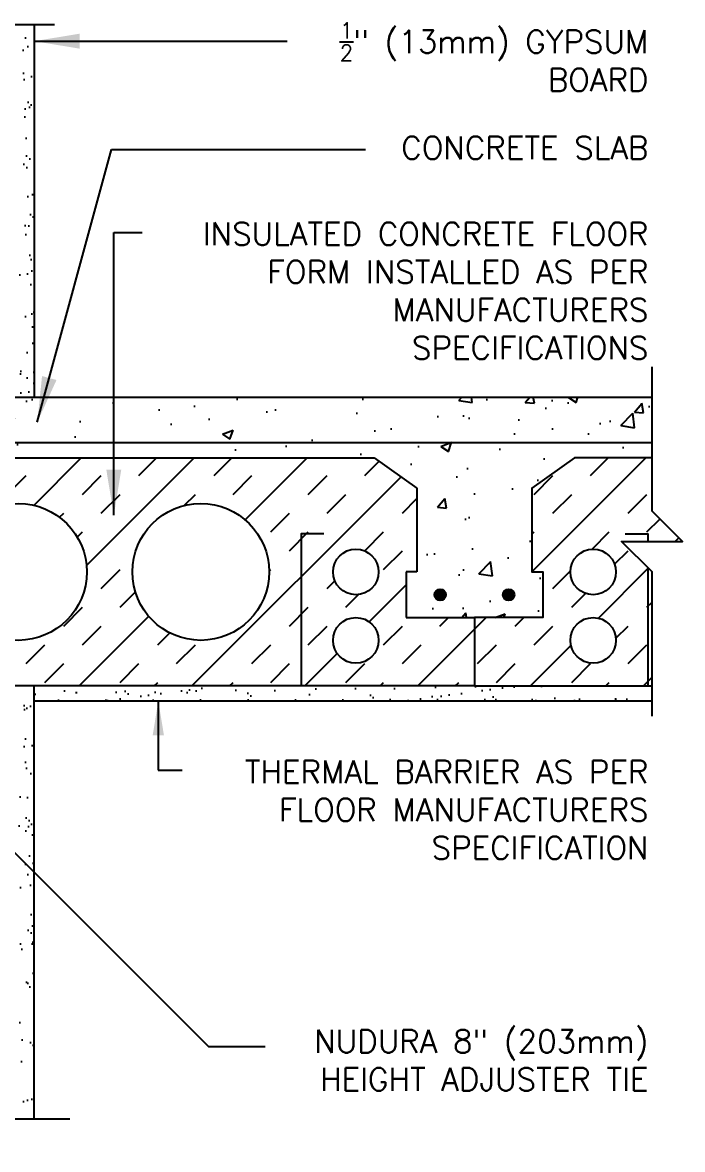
# Model space of a CAD drawing. Header units: inches. Extents: x 228.7 to 285.6, y 34.3 to 99.9.
# Drawn here: x 263.91 to 285.61, y 61.9 to 98.98 of the extents above; entities that cross this region are included whole.
import ezdxf

# ---------------------------------------------------------------- set-up
doc = ezdxf.new("R2010")
doc.units = ezdxf.units.IN
doc.header["$MEASUREMENT"] = 0
for name, color, linetype in [('HATCH', 12, 'Continuous'), ('line25', 2, 'Continuous'), ('LINE3', 3, 'Continuous'), ('LINE9', 9, 'Continuous'), ('TEXT', 4, 'Continuous')]:
    doc.layers.add(name, color=color, linetype=linetype)
doc.styles.add('DIM', font='romans.shx', dxfattribs={"width": 0.7})
doc.styles.add('ROMANS', font='romans.shx', dxfattribs={"height": 0.75})
doc.styles.get("Standard").update_dxf_attribs({"font": 'romans.shx', "height": 0.75})
doc.linetypes.add('STEEL', pattern='A,0.5,-0.2,["X",Standard,S=0.1,R=0,X=-0.1,Y=-0.05],-0.1', length=0.8)
doc.dimstyles.new('ext_12', dxfattribs={"dimscale": 12, "dimtxt": 0.09375, "dimasz": 0.09375, "dimexe": 0.09375, "dimexo": 0.0625, "dimgap": 0.0625, "dimtad": 1, "dimdec": 1, "dimzin": 2, "dimdsep": 46, "dimlunit": 4, "dimtxsty": 'DIM', "dimcen": 0.09, "dimdle": 0.09375, "dimclrt": 4, "dimadec": 0, "dimazin": 0, "dimtfac": 1, "dimtdec": 1, "dimtmove": 2, "dimatfit": 3, "dimfxl": 1, "dimfrac": 2, "dimtolj": 1, "dimtzin": 0, "dimarcsym": 0})
doc.dimstyles.new('ext_8', dxfattribs={"dimscale": 8, "dimtxt": 0.09375, "dimasz": 0.09375, "dimexe": 0.09375, "dimexo": 0.0625, "dimgap": 0.0625, "dimtad": 1, "dimdec": 1, "dimzin": 3, "dimdsep": 46, "dimlunit": 4, "dimtxsty": 'DIM', "dimcen": 0.09, "dimdle": 0.09375, "dimclrt": 4, "dimadec": 0, "dimazin": 0, "dimtfac": 1, "dimtdec": 1, "dimtmove": 2, "dimatfit": 3, "dimfxl": 1, "dimfrac": 2, "dimtolj": 1, "dimtzin": 0, "dimarcsym": 0})
pattern_1 = [(37.5, (66.0314, -55.7575), (-0.0314967, 0.963412), [0, -0.76, 0, -0.85, 0, -0.8125]), (7.5, (66.0314, -55.7575), (0.8848884, 1.411073), [0, -0.41, 0, -0.685, 0, -0.2625]), (327.5, (65.4164, -55.7575), (1.557071, 0.0028295), [0, -0.25, 0, -0.9, 0, -1.175]), (317.5, (65.4164, -55.7575), (1.503063, 0.438838), [0, -0.125, 0, -0.59, 0, -0.675])]

msp = doc.modelspace()

# ---------------------------------------------------------------- hatches: boundary and pattern name
at = {"layer": 'HATCH'}
h = msp.add_hatch(dxfattribs=at)
h.set_pattern_fill('AR-SAND', color=256, scale=0.5, style=0)
h.set_pattern_definition(pattern_1)
h.paths.add_polyline_path([(264.289, 98.902), (263.789, 98.902), (263.789, 89.902), (263.789, 86.652), (264.289, 86.652)])
h = msp.add_hatch(dxfattribs=at)
h.set_pattern_fill('AR-CONC', color=256, scale=0.5)
h.set_pattern_definition([(50, (0, 0), (3.5863, -0.31376), [0.375, -4.125]), (355, (0, 0), (-0.693757, 3.76096), [0.3, -3.3]), (100.4514, (0.299, -0.026), (2.892544, 3.4472), [0.3187, -3.50571]), (46.1842, (0, 1), (5.336207, -0.827596), [0.5625, -6.1875]), (96.6356, (0.4447, 0.931), (4.67331, 4.87059), [0.47805, -5.25857]), (351.1842, (0, 1), (4.67331, 4.87059), [0.45, -4.95]), (21, (0.5, 0.75), (2.984535, -2.013094), [0.375, -4.125]), (326, (0.5, 0.75), (1.216577, 3.62575), [0.3, -3.3]), (71.4514, (0.7487, 0.5822), (4.20111, 1.612656), [0.3187, -3.50571]), (37.5, (0, 0), (0.0607993, 1.664469), [0, -3.26, 0, -3.35, 0, -3.3125]), (7.5, (0, 0), (1.315348, 1.972059), [0, -1.91, 0, -3.185, 0, -1.2625]), (327.5, (-1.115, 0), (2.669112, -0.1127744), [0, -1.25, 0, -3.9, 0, -5.175]), (317.5, (-1.615, 0), (2.91593, 0.500525), [0, -1.625, 0, -2.59, 0, -3.675])])
h.paths.add_polyline_path([(261.164, 82.652), (263.164, 84.652), (275.473, 84.652), (276.877, 83.662), (276.877, 80.902), (276.517, 80.902), (276.517, 79.402), (278.767, 79.402), (281.017, 79.402), (281.017, 80.902), (280.65, 80.902), (280.657, 80.91), (280.657, 83.662), (282.061, 84.652), (284.607, 84.652), (284.607, 86.652), (261.164, 86.652), (261.164, 86.431), (261.084, 86.351), (260.994, 86.351), (260.964, 86.381), (260.814, 86.381, -0.414214), (260.764, 86.431), (260.664, 86.431), (260.664, 86.813, 0.246002), (260.356, 86.652, 0.520567), (260.05, 86.652, 0.520567), (259.63, 86.652, 0.48966), (259.164, 86.652, 0.48966), (258.698, 86.652, 0.520567), (258.278, 86.652, 0.520567), (257.973, 86.652, 0.520567), (257.351, 86.652, 0.520567), (257.06, 86.652, 0.520567), (256.605, 86.652, 0.520567), (256.377, 86.652, 0.520567), (255.822, 86.652, 0.520567), (255.276, 86.652, 0.520567), (254.93, 86.652, 0.520567), (254.73, 86.652, 0.520567), (254.275, 86.652, 0.520567), (253.784, 86.652, 0.174031), (253.664, 86.737), (253.664, 86.431), (253.564, 86.431, -0.414214), (253.514, 86.381), (253.364, 86.381), (253.334, 86.351), (253.244, 86.351), (253.164, 86.431), (253.164, 86.652), (229.722, 86.652), (229.722, 84.652), (232.267, 84.652), (233.671, 83.662), (233.671, 80.902), (233.311, 80.902), (233.311, 79.402), (235.561, 79.402), (237.811, 79.402), (237.811, 80.902), (237.451, 80.902), (237.451, 83.662), (238.855, 84.652), (251.164, 84.652), (253.164, 82.652), (253.164, 77.159, -0.540212), (253.429, 77.157, -0.520567), (253.784, 77.157, -0.520567), (254.275, 77.157, -0.520567), (254.73, 77.157, -0.520567), (254.93, 77.157, -0.520567), (255.276, 77.157, -0.520567), (255.822, 77.157, -0.520567), (256.377, 77.157, -0.520567), (256.605, 77.157, -0.520567), (257.06, 77.157, -0.520567), (257.351, 77.157, -0.520567), (257.973, 77.157, -0.520567), (258.278, 77.157, -0.520567), (258.698, 77.157, -0.48966), (259.164, 77.157, -0.48966), (259.63, 77.157, -0.520567), (260.05, 77.157, -0.520567), (260.356, 77.157, -0.520567), (260.977, 77.157, -0.715411), (261.164, 77.152)])
edge = h.paths.add_edge_path()
edge.add_arc((260.818, 65.315), 0.5, 46.2109, 66.4218)
edge.add_line((261.018, 65.773), (260.928, 65.773))
edge.add_line((260.928, 65.773), (260.928, 65.815))
edge.add_arc((261.068, 66.022), 0.25, 180, 235.9442, ccw=False)
edge.add_line((260.818, 66.022), (260.818, 66.089))
edge.add_arc((260.881, 66.089), 0.0625, 90, 180, ccw=False)
edge.add_line((260.881, 66.152), (260.928, 66.152))
edge.add_line((260.928, 66.152), (260.928, 66.222))
edge.add_line((260.928, 66.222), (260.823, 66.222))
edge.add_arc((260.946, 66.564), 0.364, 212.0424, 250.3387, ccw=False)
edge.add_arc((260.022, 65.953), 0.743, 34.228, 73.8107)
edge.add_spline(control_points=[(260.23, 66.667), (258.792, 66.988)], knot_values=[0, 0, 1, 1], degree=1, periodic=0)
edge.add_arc((258.236, 64.056), 2.984, 79.2546, 90.0995)
edge.add_line((258.231, 67.04), (257.164, 67.056))
edge.add_line((257.164, 67.056), (256.098, 67.04))
edge.add_arc((256.092, 64.056), 2.984, 89.9005, 100.7454)
edge.add_spline(control_points=[(255.536, 66.988), (254.099, 66.667)], knot_values=[0, 0, 1, 1], degree=1, periodic=0)
edge.add_arc((254.306, 65.953), 0.743, 106.1893, 145.772)
edge.add_arc((253.383, 66.564), 0.364, 289.6613, 327.9576, ccw=False)
edge.add_line((253.505, 66.222), (253.4, 66.222))
edge.add_line((253.4, 66.222), (253.4, 66.152))
edge.add_line((253.4, 66.152), (253.448, 66.152))
edge.add_arc((253.448, 66.089), 0.0625, 0, 90, ccw=False)
edge.add_line((253.51, 66.089), (253.51, 66.022))
edge.add_arc((253.26, 66.022), 0.25, 304.0558, 360, ccw=False)
edge.add_line((253.4, 65.815), (253.4, 65.773))
edge.add_line((253.4, 65.773), (253.31, 65.773))
edge.add_arc((253.51, 65.315), 0.5, 113.5782, 133.7891)
edge.add_line((253.164, 65.676), (253.164, 62.902))
edge.add_line((253.164, 62.902), (256.367, 62.902))
edge.add_line((256.367, 62.902), (257.367, 61.902))
edge.add_line((257.367, 61.902), (257.367, 63.902))
edge.add_line((257.367, 63.902), (258.367, 62.902))
edge.add_line((258.367, 62.902), (261.164, 62.902))
edge.add_line((261.164, 62.902), (261.164, 65.676))
h.paths.add_polyline_path([(256.781, 75.032), (253.989, 75.181, 0.438748), (253.664, 74.882), (253.664, 74.748, 0.438748), (253.989, 74.449), (256.781, 74.598, 0.390098), (256.964, 74.797), (256.964, 74.832, 0.390098)])
h.paths.add_polyline_path([(260.664, 74.882, 0.438748), (260.339, 75.181), (257.548, 75.032, 0.390098), (257.364, 74.832), (257.364, 74.797, 0.390098), (257.548, 74.598), (260.339, 74.449, 0.438748), (260.664, 74.748)])
h.paths.add_polyline_path([(260.664, 76.235), (260.764, 76.235, -0.327813), (260.799, 76.283), (260.799, 76.747), (261.164, 76.747), (261.164, 77.152, 0.715411), (260.977, 77.157, 0.520567), (260.356, 77.157, 0.520567), (260.05, 77.157, 0.520567), (259.63, 77.157, 0.48966), (259.164, 77.157, 0.48966), (258.698, 77.157, 0.520567), (258.278, 77.157, 0.520567), (257.973, 77.157, 0.520567), (257.351, 77.157, 0.520567), (257.06, 77.157, 0.520567), (256.605, 77.157, 0.520567), (256.377, 77.157, 0.520567), (255.822, 77.157, 0.520567), (255.276, 77.157, 0.520567), (254.93, 77.157, 0.520567), (254.73, 77.157, 0.520567), (254.275, 77.157, 0.520567), (253.784, 77.157, 0.520567), (253.429, 77.157, 0.540212), (253.164, 77.159), (253.164, 76.747), (253.529, 76.747), (253.529, 76.283, -0.327813), (253.564, 76.235), (253.664, 76.235), (253.664, 75.674, 0.390098), (253.939, 75.375), (257.148, 75.191, 0.020761), (257.164, 75.191, 0.020761), (257.181, 75.191), (260.389, 75.375, 0.390098), (260.664, 75.674)])
h.paths.add_polyline_path([(261.164, 73.395), (261.084, 73.315), (260.994, 73.315), (260.964, 73.345), (260.814, 73.345, -0.414214), (260.764, 73.395), (260.664, 73.395), (260.664, 73.956, 0.390098), (260.389, 74.255), (257.181, 74.438, 0.020761), (257.164, 74.439, 0.020761), (257.148, 74.438), (253.939, 74.255, 0.390098), (253.664, 73.956), (253.664, 73.395), (253.564, 73.395, -0.414214), (253.514, 73.345), (253.364, 73.345), (253.334, 73.315), (253.244, 73.315), (253.164, 73.395), (253.164, 71.902), (253.164, 69.868, 0.088416), (253.31, 69.771), (253.4, 69.771), (253.4, 69.729, -0.249069), (253.51, 69.522), (253.51, 69.454, -0.414214), (253.448, 69.392), (253.4, 69.392), (253.4, 69.322), (253.505, 69.322, 0.085348), (253.835, 69.397, -0.669601), (253.967, 69.277, 2.087231), (254.401, 69.502, -1), (254.564, 69.91, -0.21345), (254.957, 69.521, -0.068226), (255.092, 68.893, 1.753171), (255.543, 69.19, -0.940793), (255.747, 69.573, -0.173075), (256.093, 69.206), (256.235, 68.82, 1.612474), (256.667, 69.179, -0.734872), (256.69, 69.69, -0.068475), (257.164, 69.752, -0.068475), (257.638, 69.69, -0.734872), (257.661, 69.179, 1.612474), (258.093, 68.82), (258.236, 69.206, -0.173075), (258.581, 69.573, -0.940793), (258.785, 69.19, 1.753171), (259.236, 68.893, -0.068226), (259.372, 69.521, -0.21345), (259.764, 69.91, -1), (259.927, 69.502, 2.087231), (260.361, 69.277, -0.669601), (260.494, 69.397, 0.085348), (260.823, 69.322), (260.928, 69.322), (260.928, 69.392), (260.881, 69.392, -0.414214), (260.818, 69.454), (260.818, 69.522, -0.249069), (260.928, 69.729), (260.928, 69.771), (261.018, 69.771, 0.088416), (261.164, 69.868), (261.164, 71.902)])
h.paths.add_polyline_path([(260.389, 87.291), (257.181, 87.475, 0.020761), (257.164, 87.475, 0.020761), (257.148, 87.475), (253.939, 87.291, 0.390098), (253.664, 86.992), (253.664, 86.737, -0.174031), (253.784, 86.652, -0.520567), (254.275, 86.652, -0.520567), (254.73, 86.652, -0.520567), (254.93, 86.652, -0.520567), (255.276, 86.652, -0.520567), (255.822, 86.652, -0.520567), (256.377, 86.652, -0.520567), (256.605, 86.652, -0.520567), (257.06, 86.652, -0.520567), (257.351, 86.652, -0.520567), (257.973, 86.652, -0.520567), (258.278, 86.652, -0.520567), (258.698, 86.652, -0.48966), (259.164, 86.652, -0.48966), (259.63, 86.652, -0.520567), (260.05, 86.652, -0.520567), (260.356, 86.652, -0.246002), (260.664, 86.813), (260.664, 86.992, 0.390098)])
h.paths.add_polyline_path([(256.964, 87.833), (256.964, 87.868, 0.390098), (256.781, 88.068), (253.989, 88.217, 0.438748), (253.664, 87.918), (253.664, 87.784, 0.438748), (253.989, 87.485), (256.781, 87.634, 0.390098)])
h.paths.add_polyline_path([(260.664, 87.784), (260.664, 87.918, 0.438748), (260.339, 88.217), (257.548, 88.068, 0.390098), (257.364, 87.868), (257.364, 87.833, 0.390098), (257.548, 87.634), (260.339, 87.485, 0.438748)])
h.paths.add_polyline_path([(261.164, 91.937, 0.088416), (261.018, 92.034), (260.928, 92.034), (260.928, 92.076, -0.249069), (260.818, 92.283), (260.818, 92.35, -0.414214), (260.881, 92.413), (260.928, 92.413), (260.928, 92.483), (260.823, 92.483, 0.087457), (260.486, 92.404, -0.638777), (260.361, 92.528, 2.087231), (259.927, 92.303, -1), (259.764, 91.894, -0.21345), (259.372, 92.283, -0.068226), (259.236, 92.911, 1.753171), (258.785, 92.615, -0.940793), (258.581, 92.231, -0.173075), (258.236, 92.598), (258.093, 92.985, 1.612474), (257.661, 92.625, -0.734872), (257.638, 92.114, -0.068475), (257.164, 92.052, -0.068475), (256.69, 92.114, -0.734872), (256.667, 92.625, 1.612474), (256.235, 92.985), (256.093, 92.598, -0.173075), (255.747, 92.231, -0.940793), (255.543, 92.615, 1.753171), (255.092, 92.911, -0.068226), (254.957, 92.283, -0.21345), (254.564, 91.894, -1), (254.401, 92.303, 2.087231), (253.967, 92.528, -0.638777), (253.842, 92.404, 0.087457), (253.505, 92.483), (253.4, 92.483), (253.4, 92.413), (253.448, 92.413, -0.414214), (253.51, 92.35), (253.51, 92.283, -0.249069), (253.4, 92.076), (253.4, 92.034), (253.31, 92.034, 0.088416), (253.164, 91.937), (253.164, 89.902), (253.164, 89.271), (253.244, 89.351), (253.334, 89.351), (253.364, 89.321), (253.514, 89.321, -0.414214), (253.564, 89.271), (253.664, 89.271), (253.664, 88.71, 0.390098), (253.939, 88.411), (257.148, 88.227, 0.020761), (257.164, 88.227, 0.020761), (257.181, 88.227), (260.389, 88.411, 0.390098), (260.664, 88.71), (260.664, 89.271), (260.764, 89.271, -0.414214), (260.814, 89.321), (260.964, 89.321), (260.994, 89.351), (261.084, 89.351), (261.164, 89.271), (261.164, 89.902)])
h = msp.add_hatch(dxfattribs=at)
h.set_pattern_fill('AR-SAND', color=256, scale=0.5, style=0)
h.set_pattern_definition(pattern_1)
h.paths.add_polyline_path([(264.289, 77.152), (263.789, 77.152), (263.789, 71.902), (263.789, 62.902), (264.289, 62.902)])
h = msp.add_hatch(dxfattribs=at)
h.set_pattern_fill('AR-SAND', color=256, scale=0.5, style=0)
h.set_pattern_definition([(37.5, (61.228, 3.014), (-0.0314967, 0.963412), [0, -0.76, 0, -0.85, 0, -0.8125]), (7.5, (61.228, 3.014), (0.8848884, 1.411073), [0, -0.41, 0, -0.685, 0, -0.2625]), (327.5, (60.613, 3.014), (1.557071, 0.0028295), [0, -0.25, 0, -0.9, 0, -1.175]), (317.5, (60.613, 3.014), (1.503063, 0.438838), [0, -0.125, 0, -0.59, 0, -0.675])])
h.paths.add_polyline_path([(264.289, 77.152), (264.289, 76.652), (284.607, 76.652), (284.607, 77.152), (278.767, 77.152)])
at = {"layer": 'LINE3'}
for points in [[(277.83, 80.152, 1), (277.455, 80.152, 1)], [(280.08, 80.152, 1), (279.705, 80.152, 1)]]:
    msp.add_hatch(color=256, dxfattribs=at).paths.add_polyline_path(points)

# ---------------------------------------------------------------- linework, layer by layer
at = {"layer": 'HATCH'}
for p, q in [((264.279, 83.093), (265.838, 84.652)), ((266.008, 81.11), (269.55, 84.652)), ((267.734, 84.073), (268.313, 84.652)), ((270.208, 84.073), (270.788, 84.652)), ((271.226, 82.615), (273.263, 84.652)), ((275.158, 84.073), (275.628, 84.543)), ((280.657, 80.91), (284.4, 84.652)), ((282.583, 84.073), (283.162, 84.652)), ((263.403, 83.454), (264.021, 84.073)), ((265.877, 83.454), (266.496, 84.073)), ((269.475, 77.152), (276.354, 84.031)), ((270.827, 83.454), (271.446, 84.073)), ((273.302, 83.454), (273.921, 84.073)), ((280.727, 83.454), (281.345, 84.073)), ((266.496, 82.835), (267.115, 83.454)), ((269.22, 83.085), (269.59, 83.454)), ((273.921, 82.835), (274.54, 83.454)), ((281.345, 82.835), (281.964, 83.454)), ((283.82, 82.835), (284.439, 83.454)), ((276.396, 82.835), (276.877, 83.317)), ((265.122, 82.699), (265.259, 82.835)), ((272.065, 82.217), (272.683, 82.835)), ((284.439, 82.217), (284.866, 82.643)), ((265.706, 82.045), (265.877, 82.217)), ((272.683, 81.598), (273.302, 82.217)), ((275.158, 81.598), (275.777, 82.217)), ((280.657, 82.147), (280.727, 82.217)), ((282.636, 81.652), (283.202, 82.217)), ((285.362, 81.902), (285.484, 82.025)), ((275.777, 80.979), (276.396, 81.598)), ((283.377, 81.154), (283.82, 81.598)), ((266.496, 80.361), (267.115, 80.979)), ((272.017, 80.932), (272.065, 80.979)), ((281.345, 80.361), (281.921, 80.936)), ((282.842, 79.382), (284.484, 81.025)), ((273.921, 80.361), (274.173, 80.613)), ((275.299, 79.264), (276.517, 80.482)), ((267.115, 79.742), (267.616, 80.243)), ((274.54, 79.742), (274.956, 80.158)), ((277.51, 80.291), (277.51, 80.291)), ((281.964, 79.742), (282.418, 80.196)), ((265.259, 79.123), (265.877, 79.742)), ((272.683, 79.123), (273.302, 79.742)), ((284.439, 79.742), (284.607, 79.909)), ((265.763, 77.152), (268.054, 79.444)), ((277.633, 79.123), (277.912, 79.402)), ((278.767, 79.02), (279.15, 79.402)), ((280.108, 79.123), (280.387, 79.402)), ((265.877, 78.504), (266.496, 79.123)), ((273.302, 78.504), (273.921, 79.123)), ((275.777, 78.504), (276.396, 79.123)), ((276.9, 77.152), (278.767, 79.02)), ((280.727, 78.504), (281.345, 79.123)), ((283.417, 78.72), (283.82, 79.123)), ((268.352, 78.504), (268.746, 78.898)), ((264.021, 77.886), (264.64, 78.504)), ((268.971, 77.886), (269.59, 78.504)), ((271.446, 77.886), (272.065, 78.504)), ((276.396, 77.886), (277.014, 78.504)), ((278.871, 77.886), (279.489, 78.504)), ((280.612, 77.152), (281.94, 78.481)), ((283.82, 77.886), (284.439, 78.504)), ((264.64, 77.267), (265.259, 77.886)), ((267.115, 77.267), (267.734, 77.886)), ((272.065, 77.267), (272.683, 77.886)), ((273.187, 77.152), (274.253, 78.218)), ((274.54, 77.267), (275.158, 77.886)), ((279.489, 77.267), (280.108, 77.886)), ((281.964, 77.267), (282.583, 77.886)), ((268.238, 77.152), (268.352, 77.267)), ((270.713, 77.152), (270.827, 77.267)), ((275.662, 77.152), (275.777, 77.267)), ((278.137, 77.152), (278.252, 77.267)), ((283.087, 77.152), (283.202, 77.267)), ((284.324, 77.152), (284.607, 77.435))]:
    msp.add_line(p, q, dxfattribs=at)
at = {"layer": 'line25'}
for p, q in [((261.164, 86.652), (284.607, 86.652)), ((263.164, 84.652), (275.473, 84.652)), ((275.473, 84.652), (276.877, 83.662)), ((276.877, 83.662), (276.877, 80.902)), ((276.877, 80.902), (276.517, 80.902)), ((276.517, 80.902), (276.517, 79.402)), ((276.517, 79.402), (278.767, 79.402)), ((278.767, 79.402), (278.767, 77.152)), ((278.767, 77.152), (261.164, 77.152))]:
    msp.add_line(p, q, dxfattribs=at)
msp.add_lwpolyline([(284.607, 84.652), (282.061, 84.652), (280.657, 83.662), (280.657, 80.902), (281.017, 80.902), (281.017, 79.402), (278.767, 79.402), (278.767, 77.152), (284.607, 77.152)], dxfattribs=at)
at = {"layer": 'LINE3', "linetype": 'STEEL'}
msp.add_line((284.607, 85.152), (264.666, 85.152), dxfattribs=at)
at = {"layer": 'LINE3'}
msp.add_lwpolyline([(264.666, 85.152), (260.166, 85.152, 0.414214), (259.166, 84.152), (259.166, 65.278), (259.166, 65.278)], format="xyb", dxfattribs=at)
for centre in [(277.642, 80.152), (279.892, 80.152)]:
    msp.add_circle(centre, 0.188, dxfattribs=at)
at = {"layer": 'LINE9'}
for p, q in [((264.958, 98.902), (258.039, 98.902)), ((264.289, 98.902), (264.289, 86.652)), ((264.289, 62.902), (264.289, 77.152)), ((284.607, 76.652), (264.289, 76.652)), ((265.463, 62.902), (258.367, 62.902))]:
    msp.add_line(p, q, dxfattribs=at)
for points in [[(284.607, 76.152), (284.607, 80.902), (283.607, 81.902), (285.607, 81.902), (284.607, 82.902), (284.607, 87.652)], [(273.816, 82.152), (273.066, 82.152), (273.066, 77.152)], [(283.719, 82.152), (284.469, 82.152), (284.469, 81.902)], [(284.469, 81.04), (284.469, 77.152)]]:
    msp.add_lwpolyline(points, dxfattribs=at)
for centre, radius in [((263.767, 80.902), 2.25), ((269.767, 80.902), 2.25), ((274.865, 80.902), 0.75), ((282.67, 80.902), 0.75), ((274.865, 78.652), 0.75), ((282.67, 78.652), 0.75)]:
    msp.add_circle(centre, radius, dxfattribs=at)

# ---------------------------------------------------------------- texts
at = {"layer": 'TEXT', "char_height": 0.75, "attachment_point": 6, "style": 'ROMANS'}
for s, insert, width in [('\\A1; {\\H0.7x;\\S1/2;}" (13mm) GYPSUM BOARD', (284.491, 97.847), 12.17415), ('\\A1;CONCRETE SLAB', (284.491, 94.855), 12.17415), ('INSULATED CONCRETE FLOOR FORM INSTALLED AS PER MANUFACTURERS SPECIFICATIONS', (284.491, 90.15), 17.62644), ('THERMAL BARRIER AS PER FLOOR MANUFACTURERS SPECIFICATION', (284.491, 73.078), 17.24655), ('NUDURA 8" (203mm) HEIGHT ADJUSTER TIE', (284.491, 64.834), 13.323)]:
    msp.add_mtext(s, dxfattribs=dict(at, insert=insert, width=width))

# ---------------------------------------------------------------- leaders
at = {"layer": 'TEXT'}
for points, dimstyle, override in [([(264.287, 98.364), (269.706, 98.364), (272.605, 98.364)], 'ext_8', {"dimasz": 0.1875, "dimtad": 0}), ([(264.391, 85.834), (266.827, 94.797), (275.183, 94.797)], 'ext_8', {"dimasz": 0.1875, "dimtad": 0}), ([(266.906, 82.77), (266.906, 92.071), (267.84, 92.071)], 'ext_8', {"dimasz": 0.1875, "dimtad": 0}), ([(268.37, 76.656), (268.37, 74.382), (269.157, 74.382)], 'ext_12', {"dimgap": 0.0625, "dimtad": 0}), ([(260.389, 74.912), (270.021, 65.288), (271.889, 65.288)], 'ext_8', {"dimasz": 0.1875, "dimtad": 0})]:
    msp.add_leader(points, dimstyle=dimstyle, override=override, dxfattribs=at)

doc.saveas('drawing.dxf')
